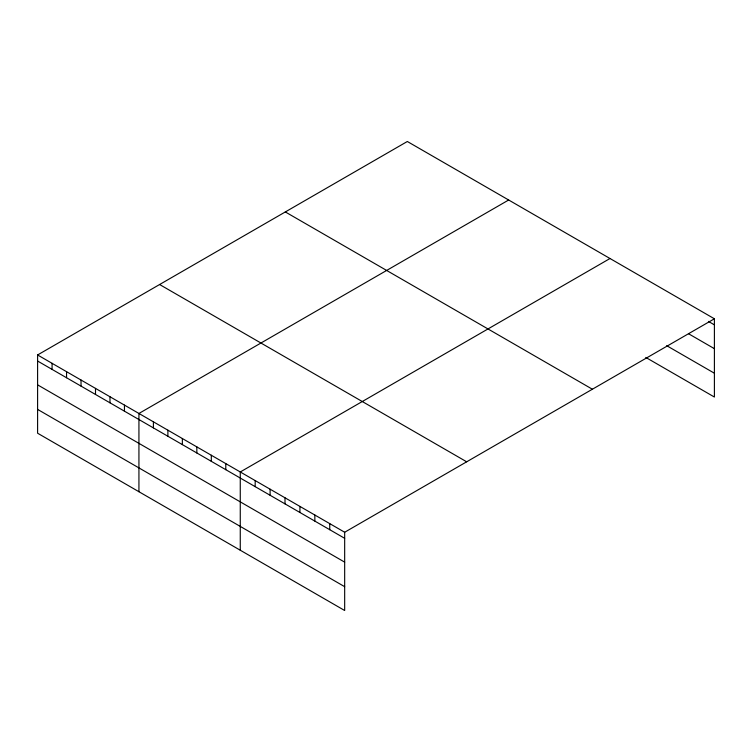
<?xml version="1.0" encoding="UTF-8"?>
<svg xmlns="http://www.w3.org/2000/svg" width="752" height="752" viewBox="0 0 752 752"><rect width="100%" height="100%" fill="white"/><g stroke="black" fill="none" stroke-linecap="round" stroke-linejoin="round"><path stroke-width="1.13" d="M37.6 354.963L344.67 532.247L344.67 610.502L37.6 433.218L37.6 354.963L407.33 141.498L714.4 318.782L714.4 397.037L645.789 357.426M508.662 200.004L138.932 413.468L138.932 491.723M609.994 258.509L240.264 471.974L240.264 550.22M344.67 532.247L714.4 318.782M708.431 321.405L714.4 324.855M688.55 333.747L714.4 348.674M666.676 345.666L714.4 373.218M285.318 211.942L592.388 389.226M159.612 284.519L466.682 461.803M37.6 361.035L344.67 538.319M37.6 384.855L344.67 562.139M37.6 409.398L344.67 586.682M329.752 523.636L329.752 529.709M314.844 515.026L314.844 521.089M299.926 506.416L299.926 512.479M285.008 497.805L285.008 503.868M270.1 489.195L270.1 495.258M255.182 480.584L255.182 486.647M225.788 463.608L225.788 469.68M211.312 455.251L211.312 461.324M196.836 446.895L196.836 452.967M182.36 438.538L182.36 444.611M167.884 430.182L167.884 436.254M153.408 421.825L153.408 427.888M124.456 405.112L124.456 411.175M109.98 396.746L109.98 402.818M95.504 388.389L95.504 394.462M81.028 380.033L81.028 386.105M66.552 371.676L66.552 377.748M52.076 363.319L52.076 369.392"/></g></svg>
